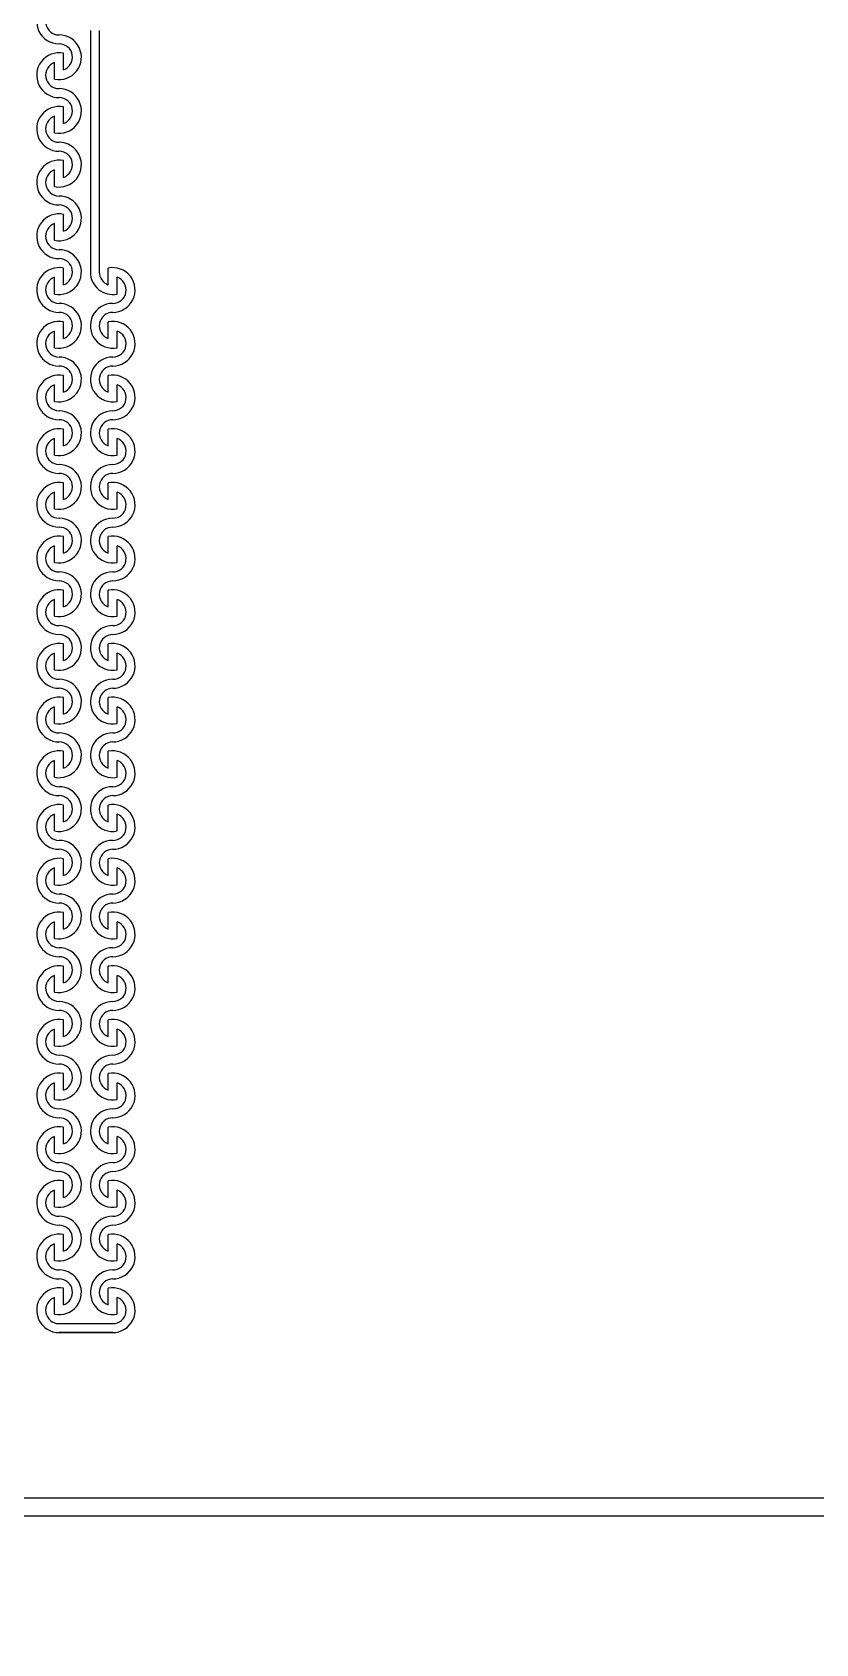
# Model space of a CAD drawing. Header units: millimetres. Extents: x 1000 to 444771, y -11148 to 590229.
# Drawn here: x 207826 to 212205, y 185887 to 194890 of the extents above; entities that cross this region are included whole.
import ezdxf

# ---------------------------------------------------------------- set-up
doc = ezdxf.new("R2010")
doc.units = ezdxf.units.MM
doc.layers.add('CLEAR', color=140, linetype='Continuous')

msp = doc.modelspace()

# ---------------------------------------------------------------- linework, layer by layer
for radius in [25000, 25000, 15000, 15000]:
    msp.add_circle((215000, 195000), radius)
at = {"layer": 'CLEAR'}
for p, q in [((208150.7, 194900), (208150.7, 193550)), ((208150.7, 194900), (208150.7, 193550)), ((208200.7, 194900), (208200.7, 193550)), ((208200.7, 194900), (208200.7, 193550)), ((208000.7, 194679.3), (208000.7, 194772.5)), ((208000.7, 194679.3), (208000.7, 194772.5)), ((208000.7, 194679.3), (208000.7, 194772.5)), ((208000.7, 194679.3), (208000.7, 194772.5)), ((207950.7, 194627.5), (207950.7, 194720.7)), ((207950.7, 194627.5), (207950.7, 194720.7)), ((207950.7, 194627.5), (207950.7, 194720.7)), ((207950.7, 194627.5), (207950.7, 194720.7)), ((207950.7, 194327.5), (207950.7, 194420.7)), ((207950.7, 194327.5), (207950.7, 194420.7)), ((207950.7, 194327.5), (207950.7, 194420.7)), ((207950.7, 194327.5), (207950.7, 194420.7)), ((208000.7, 194379.3), (208000.7, 194472.5)), ((208000.7, 194379.3), (208000.7, 194472.5)), ((208000.7, 194379.3), (208000.7, 194472.5)), ((208000.7, 194379.3), (208000.7, 194472.5)), ((207950.7, 194027.5), (207950.7, 194120.7)), ((207950.7, 194027.5), (207950.7, 194120.7)), ((207950.7, 194027.5), (207950.7, 194120.7)), ((207950.7, 194027.5), (207950.7, 194120.7)), ((208000.7, 194079.3), (208000.7, 194172.5)), ((208000.7, 194079.3), (208000.7, 194172.5)), ((208000.7, 194079.3), (208000.7, 194172.5)), ((208000.7, 194079.3), (208000.7, 194172.5)), ((208000.7, 193779.3), (208000.7, 193872.5)), ((208000.7, 193779.3), (208000.7, 193872.5)), ((208000.7, 193779.3), (208000.7, 193872.5)), ((208000.7, 193779.3), (208000.7, 193872.5)), ((207950.7, 193727.5), (207950.7, 193820.7)), ((207950.7, 193727.5), (207950.7, 193820.7)), ((207950.7, 193727.5), (207950.7, 193820.7)), ((207950.7, 193727.5), (207950.7, 193820.7)), ((207950.7, 193427.5), (207950.7, 193520.7)), ((207950.7, 193427.5), (207950.7, 193520.7)), ((207950.7, 193427.5), (207950.7, 193520.7)), ((207950.7, 193427.5), (207950.7, 193520.7)), ((208000.7, 193479.3), (208000.7, 193572.5)), ((208000.7, 193479.3), (208000.7, 193572.5)), ((208000.7, 193479.3), (208000.7, 193572.5)), ((208000.7, 193479.3), (208000.7, 193572.5)), ((208250.7, 193479.3), (208250.7, 193572.5)), ((208250.7, 193479.3), (208250.7, 193572.5)), ((208250.7, 193479.3), (208250.7, 193572.5)), ((208250.7, 193479.3), (208250.7, 193572.5)), ((208300.7, 193427.5), (208300.7, 193520.7)), ((208300.7, 193427.5), (208300.7, 193520.7)), ((208300.7, 193427.5), (208300.7, 193520.7)), ((208300.7, 193427.5), (208300.7, 193520.7)), ((207950.7, 193127.5), (207950.7, 193220.7)), ((207950.7, 193127.5), (207950.7, 193220.7)), ((207950.7, 193127.5), (207950.7, 193220.7)), ((207950.7, 193127.5), (207950.7, 193220.7)), ((208000.7, 193179.3), (208000.7, 193272.5)), ((208000.7, 193179.3), (208000.7, 193272.5)), ((208000.7, 193179.3), (208000.7, 193272.5)), ((208000.7, 193179.3), (208000.7, 193272.5)), ((208250.7, 193179.3), (208250.7, 193272.5)), ((208250.7, 193179.3), (208250.7, 193272.5)), ((208250.7, 193179.3), (208250.7, 193272.5)), ((208250.7, 193179.3), (208250.7, 193272.5)), ((208300.7, 193127.5), (208300.7, 193220.7)), ((208300.7, 193127.5), (208300.7, 193220.7)), ((208300.7, 193127.5), (208300.7, 193220.7)), ((208300.7, 193127.5), (208300.7, 193220.7)), ((208000.7, 192879.3), (208000.7, 192972.5)), ((208000.7, 192879.3), (208000.7, 192972.5)), ((208000.7, 192879.3), (208000.7, 192972.5)), ((208000.7, 192879.3), (208000.7, 192972.5)), ((208250.7, 192879.3), (208250.7, 192972.5)), ((208250.7, 192879.3), (208250.7, 192972.5)), ((208250.7, 192879.3), (208250.7, 192972.5)), ((208250.7, 192879.3), (208250.7, 192972.5)), ((207950.7, 192827.5), (207950.7, 192920.7)), ((207950.7, 192827.5), (207950.7, 192920.7)), ((207950.7, 192827.5), (207950.7, 192920.7)), ((207950.7, 192827.5), (207950.7, 192920.7)), ((208300.7, 192827.5), (208300.7, 192920.7)), ((208300.7, 192827.5), (208300.7, 192920.7)), ((208300.7, 192827.5), (208300.7, 192920.7)), ((208300.7, 192827.5), (208300.7, 192920.7)), ((207950.7, 192527.5), (207950.7, 192620.7)), ((207950.7, 192527.5), (207950.7, 192620.7)), ((207950.7, 192527.5), (207950.7, 192620.7)), ((207950.7, 192527.5), (207950.7, 192620.7)), ((208000.7, 192579.3), (208000.7, 192672.5)), ((208000.7, 192579.3), (208000.7, 192672.5)), ((208000.7, 192579.3), (208000.7, 192672.5)), ((208000.7, 192579.3), (208000.7, 192672.5)), ((208250.7, 192579.3), (208250.7, 192672.5)), ((208250.7, 192579.3), (208250.7, 192672.5)), ((208250.7, 192579.3), (208250.7, 192672.5)), ((208250.7, 192579.3), (208250.7, 192672.5)), ((208300.7, 192527.5), (208300.7, 192620.7)), ((208300.7, 192527.5), (208300.7, 192620.7)), ((208300.7, 192527.5), (208300.7, 192620.7)), ((208300.7, 192527.5), (208300.7, 192620.7)), ((207950.7, 192227.5), (207950.7, 192320.7)), ((207950.7, 192227.5), (207950.7, 192320.7)), ((207950.7, 192227.5), (207950.7, 192320.7)), ((207950.7, 192227.5), (207950.7, 192320.7)), ((208000.7, 192279.3), (208000.7, 192372.5)), ((208000.7, 192279.3), (208000.7, 192372.5)), ((208000.7, 192279.3), (208000.7, 192372.5)), ((208000.7, 192279.3), (208000.7, 192372.5)), ((208250.7, 192279.3), (208250.7, 192372.5)), ((208250.7, 192279.3), (208250.7, 192372.5)), ((208250.7, 192279.3), (208250.7, 192372.5)), ((208250.7, 192279.3), (208250.7, 192372.5)), ((208300.7, 192227.5), (208300.7, 192320.7)), ((208300.7, 192227.5), (208300.7, 192320.7)), ((208300.7, 192227.5), (208300.7, 192320.7)), ((208300.7, 192227.5), (208300.7, 192320.7)), ((208000.7, 191979.3), (208000.7, 192072.5)), ((208000.7, 191979.3), (208000.7, 192072.5)), ((208000.7, 191979.3), (208000.7, 192072.5)), ((208000.7, 191979.3), (208000.7, 192072.5)), ((208250.7, 191979.3), (208250.7, 192072.5)), ((208250.7, 191979.3), (208250.7, 192072.5)), ((208250.7, 191979.3), (208250.7, 192072.5)), ((208250.7, 191979.3), (208250.7, 192072.5)), ((207950.7, 191927.5), (207950.7, 192020.7)), ((207950.7, 191927.5), (207950.7, 192020.7)), ((207950.7, 191927.5), (207950.7, 192020.7)), ((207950.7, 191927.5), (207950.7, 192020.7)), ((208300.7, 191927.5), (208300.7, 192020.7)), ((208300.7, 191927.5), (208300.7, 192020.7)), ((208300.7, 191927.5), (208300.7, 192020.7)), ((208300.7, 191927.5), (208300.7, 192020.7)), ((207950.7, 191627.5), (207950.7, 191720.7)), ((207950.7, 191627.5), (207950.7, 191720.7)), ((207950.7, 191627.5), (207950.7, 191720.7)), ((207950.7, 191627.5), (207950.7, 191720.7)), ((208000.7, 191679.3), (208000.7, 191772.5)), ((208000.7, 191679.3), (208000.7, 191772.5)), ((208000.7, 191679.3), (208000.7, 191772.5)), ((208000.7, 191679.3), (208000.7, 191772.5)), ((208250.7, 191679.3), (208250.7, 191772.5)), ((208250.7, 191679.3), (208250.7, 191772.5)), ((208250.7, 191679.3), (208250.7, 191772.5)), ((208250.7, 191679.3), (208250.7, 191772.5)), ((208300.7, 191627.5), (208300.7, 191720.7)), ((208300.7, 191627.5), (208300.7, 191720.7)), ((208300.7, 191627.5), (208300.7, 191720.7)), ((208300.7, 191627.5), (208300.7, 191720.7)), ((207950.7, 191327.5), (207950.7, 191420.7)), ((207950.7, 191327.5), (207950.7, 191420.7)), ((207950.7, 191327.5), (207950.7, 191420.7)), ((207950.7, 191327.5), (207950.7, 191420.7)), ((208000.7, 191379.3), (208000.7, 191472.5)), ((208000.7, 191379.3), (208000.7, 191472.5)), ((208000.7, 191379.3), (208000.7, 191472.5)), ((208000.7, 191379.3), (208000.7, 191472.5)), ((208250.7, 191379.3), (208250.7, 191472.5)), ((208250.7, 191379.3), (208250.7, 191472.5)), ((208250.7, 191379.3), (208250.7, 191472.5)), ((208250.7, 191379.3), (208250.7, 191472.5)), ((208300.7, 191327.5), (208300.7, 191420.7)), ((208300.7, 191327.5), (208300.7, 191420.7)), ((208300.7, 191327.5), (208300.7, 191420.7)), ((208300.7, 191327.5), (208300.7, 191420.7)), ((208000.7, 191079.3), (208000.7, 191172.5)), ((208000.7, 191079.3), (208000.7, 191172.5)), ((208000.7, 191079.3), (208000.7, 191172.5)), ((208000.7, 191079.3), (208000.7, 191172.5)), ((208250.7, 191079.3), (208250.7, 191172.5)), ((208250.7, 191079.3), (208250.7, 191172.5)), ((208250.7, 191079.3), (208250.7, 191172.5)), ((208250.7, 191079.3), (208250.7, 191172.5)), ((207950.7, 191027.5), (207950.7, 191120.7)), ((207950.7, 191027.5), (207950.7, 191120.7)), ((207950.7, 191027.5), (207950.7, 191120.7)), ((207950.7, 191027.5), (207950.7, 191120.7)), ((208300.7, 191027.5), (208300.7, 191120.7)), ((208300.7, 191027.5), (208300.7, 191120.7)), ((208300.7, 191027.5), (208300.7, 191120.7)), ((208300.7, 191027.5), (208300.7, 191120.7)), ((207950.7, 190727.5), (207950.7, 190820.7)), ((207950.7, 190727.5), (207950.7, 190820.7)), ((207950.7, 190727.5), (207950.7, 190820.7)), ((207950.7, 190727.5), (207950.7, 190820.7)), ((208000.7, 190779.3), (208000.7, 190872.5)), ((208000.7, 190779.3), (208000.7, 190872.5)), ((208000.7, 190779.3), (208000.7, 190872.5)), ((208000.7, 190779.3), (208000.7, 190872.5)), ((208250.7, 190779.3), (208250.7, 190872.5)), ((208250.7, 190779.3), (208250.7, 190872.5)), ((208250.7, 190779.3), (208250.7, 190872.5)), ((208250.7, 190779.3), (208250.7, 190872.5)), ((208300.7, 190727.5), (208300.7, 190820.7)), ((208300.7, 190727.5), (208300.7, 190820.7)), ((208300.7, 190727.5), (208300.7, 190820.7)), ((208300.7, 190727.5), (208300.7, 190820.7)), ((207950.7, 190427.5), (207950.7, 190520.7)), ((207950.7, 190427.5), (207950.7, 190520.7)), ((207950.7, 190427.5), (207950.7, 190520.7)), ((207950.7, 190427.5), (207950.7, 190520.7)), ((208000.7, 190479.3), (208000.7, 190572.5)), ((208000.7, 190479.3), (208000.7, 190572.5)), ((208000.7, 190479.3), (208000.7, 190572.5)), ((208000.7, 190479.3), (208000.7, 190572.5)), ((208250.7, 190479.3), (208250.7, 190572.5)), ((208250.7, 190479.3), (208250.7, 190572.5)), ((208250.7, 190479.3), (208250.7, 190572.5)), ((208250.7, 190479.3), (208250.7, 190572.5)), ((208300.7, 190427.5), (208300.7, 190520.7)), ((208300.7, 190427.5), (208300.7, 190520.7)), ((208300.7, 190427.5), (208300.7, 190520.7)), ((208300.7, 190427.5), (208300.7, 190520.7)), ((208000.7, 190179.3), (208000.7, 190272.5)), ((208000.7, 190179.3), (208000.7, 190272.5)), ((208000.7, 190179.3), (208000.7, 190272.5)), ((208000.7, 190179.3), (208000.7, 190272.5)), ((208250.7, 190179.3), (208250.7, 190272.5)), ((208250.7, 190179.3), (208250.7, 190272.5)), ((208250.7, 190179.3), (208250.7, 190272.5)), ((208250.7, 190179.3), (208250.7, 190272.5)), ((207950.7, 190127.5), (207950.7, 190220.7)), ((207950.7, 190127.5), (207950.7, 190220.7)), ((207950.7, 190127.5), (207950.7, 190220.7)), ((207950.7, 190127.5), (207950.7, 190220.7)), ((208300.7, 190127.5), (208300.7, 190220.7)), ((208300.7, 190127.5), (208300.7, 190220.7)), ((208300.7, 190127.5), (208300.7, 190220.7)), ((208300.7, 190127.5), (208300.7, 190220.7)), ((207950.7, 189827.5), (207950.7, 189920.7)), ((207950.7, 189827.5), (207950.7, 189920.7)), ((207950.7, 189827.5), (207950.7, 189920.7)), ((207950.7, 189827.5), (207950.7, 189920.7)), ((208000.7, 189879.3), (208000.7, 189972.5)), ((208000.7, 189879.3), (208000.7, 189972.5)), ((208000.7, 189879.3), (208000.7, 189972.5)), ((208000.7, 189879.3), (208000.7, 189972.5)), ((208250.7, 189879.3), (208250.7, 189972.5)), ((208250.7, 189879.3), (208250.7, 189972.5)), ((208250.7, 189879.3), (208250.7, 189972.5)), ((208250.7, 189879.3), (208250.7, 189972.5)), ((208300.7, 189827.5), (208300.7, 189920.7)), ((208300.7, 189827.5), (208300.7, 189920.7)), ((208300.7, 189827.5), (208300.7, 189920.7)), ((208300.7, 189827.5), (208300.7, 189920.7)), ((207950.7, 189527.5), (207950.7, 189620.7)), ((207950.7, 189527.5), (207950.7, 189620.7)), ((207950.7, 189527.5), (207950.7, 189620.7)), ((207950.7, 189527.5), (207950.7, 189620.7)), ((208000.7, 189579.3), (208000.7, 189672.5)), ((208000.7, 189579.3), (208000.7, 189672.5)), ((208000.7, 189579.3), (208000.7, 189672.5)), ((208000.7, 189579.3), (208000.7, 189672.5)), ((208250.7, 189579.3), (208250.7, 189672.5)), ((208250.7, 189579.3), (208250.7, 189672.5)), ((208250.7, 189579.3), (208250.7, 189672.5)), ((208250.7, 189579.3), (208250.7, 189672.5)), ((208300.7, 189527.5), (208300.7, 189620.7)), ((208300.7, 189527.5), (208300.7, 189620.7)), ((208300.7, 189527.5), (208300.7, 189620.7)), ((208300.7, 189527.5), (208300.7, 189620.7)), ((208000.7, 189279.3), (208000.7, 189372.5)), ((208000.7, 189279.3), (208000.7, 189372.5)), ((208000.7, 189279.3), (208000.7, 189372.5)), ((208000.7, 189279.3), (208000.7, 189372.5)), ((208250.7, 189279.3), (208250.7, 189372.5)), ((208250.7, 189279.3), (208250.7, 189372.5)), ((208250.7, 189279.3), (208250.7, 189372.5)), ((208250.7, 189279.3), (208250.7, 189372.5)), ((207950.7, 189227.5), (207950.7, 189320.7)), ((207950.7, 189227.5), (207950.7, 189320.7)), ((207950.7, 189227.5), (207950.7, 189320.7)), ((207950.7, 189227.5), (207950.7, 189320.7)), ((208300.7, 189227.5), (208300.7, 189320.7)), ((208300.7, 189227.5), (208300.7, 189320.7)), ((208300.7, 189227.5), (208300.7, 189320.7)), ((208300.7, 189227.5), (208300.7, 189320.7)), ((207950.7, 188927.5), (207950.7, 189020.7)), ((207950.7, 188927.5), (207950.7, 189020.7)), ((207950.7, 188927.5), (207950.7, 189020.7)), ((207950.7, 188927.5), (207950.7, 189020.7)), ((208000.7, 188979.3), (208000.7, 189072.5)), ((208000.7, 188979.3), (208000.7, 189072.5)), ((208000.7, 188979.3), (208000.7, 189072.5)), ((208000.7, 188979.3), (208000.7, 189072.5)), ((208250.7, 188979.3), (208250.7, 189072.5)), ((208250.7, 188979.3), (208250.7, 189072.5)), ((208250.7, 188979.3), (208250.7, 189072.5)), ((208250.7, 188979.3), (208250.7, 189072.5)), ((208300.7, 188927.5), (208300.7, 189020.7)), ((208300.7, 188927.5), (208300.7, 189020.7)), ((208300.7, 188927.5), (208300.7, 189020.7)), ((208300.7, 188927.5), (208300.7, 189020.7)), ((207950.7, 188627.5), (207950.7, 188720.7)), ((207950.7, 188627.5), (207950.7, 188720.7)), ((207950.7, 188627.5), (207950.7, 188720.7)), ((207950.7, 188627.5), (207950.7, 188720.7)), ((208000.7, 188679.3), (208000.7, 188772.5)), ((208000.7, 188679.3), (208000.7, 188772.5)), ((208000.7, 188679.3), (208000.7, 188772.5)), ((208000.7, 188679.3), (208000.7, 188772.5)), ((208250.7, 188679.3), (208250.7, 188772.5)), ((208250.7, 188679.3), (208250.7, 188772.5)), ((208250.7, 188679.3), (208250.7, 188772.5)), ((208250.7, 188679.3), (208250.7, 188772.5)), ((208300.7, 188627.5), (208300.7, 188720.7)), ((208300.7, 188627.5), (208300.7, 188720.7)), ((208300.7, 188627.5), (208300.7, 188720.7)), ((208300.7, 188627.5), (208300.7, 188720.7)), ((208000.7, 188379.3), (208000.7, 188472.5)), ((208000.7, 188379.3), (208000.7, 188472.5)), ((208000.7, 188379.3), (208000.7, 188472.5)), ((208000.7, 188379.3), (208000.7, 188472.5)), ((208250.7, 188379.3), (208250.7, 188472.5)), ((208250.7, 188379.3), (208250.7, 188472.5)), ((208250.7, 188379.3), (208250.7, 188472.5)), ((208250.7, 188379.3), (208250.7, 188472.5)), ((207950.7, 188327.5), (207950.7, 188420.7)), ((207950.7, 188327.5), (207950.7, 188420.7)), ((207950.7, 188327.5), (207950.7, 188420.7)), ((207950.7, 188327.5), (207950.7, 188420.7)), ((208300.7, 188327.5), (208300.7, 188420.7)), ((208300.7, 188327.5), (208300.7, 188420.7)), ((208300.7, 188327.5), (208300.7, 188420.7)), ((208300.7, 188327.5), (208300.7, 188420.7)), ((207950.7, 188027.5), (207950.7, 188120.7)), ((207950.7, 188027.5), (207950.7, 188120.7)), ((207950.7, 188027.5), (207950.7, 188120.7)), ((207950.7, 188027.5), (207950.7, 188120.7)), ((208000.7, 188079.3), (208000.7, 188172.5)), ((208000.7, 188079.3), (208000.7, 188172.5)), ((208000.7, 188079.3), (208000.7, 188172.5)), ((208000.7, 188079.3), (208000.7, 188172.5)), ((208250.7, 188079.3), (208250.7, 188172.5)), ((208250.7, 188079.3), (208250.7, 188172.5)), ((208250.7, 188079.3), (208250.7, 188172.5)), ((208250.7, 188079.3), (208250.7, 188172.5)), ((208300.7, 188027.5), (208300.7, 188120.7)), ((208300.7, 188027.5), (208300.7, 188120.7)), ((208300.7, 188027.5), (208300.7, 188120.7)), ((208300.7, 188027.5), (208300.7, 188120.7)), ((207950.7, 187727.5), (207950.7, 187820.7)), ((207950.7, 187727.5), (207950.7, 187820.7)), ((207950.7, 187727.5), (207950.7, 187820.7)), ((207950.7, 187727.5), (207950.7, 187820.7)), ((208000.7, 187779.3), (208000.7, 187872.5)), ((208000.7, 187779.3), (208000.7, 187872.5)), ((208000.7, 187779.3), (208000.7, 187872.5)), ((208000.7, 187779.3), (208000.7, 187872.5)), ((208250.7, 187779.3), (208250.7, 187872.5)), ((208250.7, 187779.3), (208250.7, 187872.5)), ((208250.7, 187779.3), (208250.7, 187872.5)), ((208250.7, 187779.3), (208250.7, 187872.5)), ((208300.7, 187727.5), (208300.7, 187820.7)), ((208300.7, 187727.5), (208300.7, 187820.7)), ((208300.7, 187727.5), (208300.7, 187820.7)), ((208300.7, 187727.5), (208300.7, 187820.7)), ((207975.7, 187675), (208275.7, 187675)), ((207975.7, 187675), (208275.7, 187675)), ((207975.7, 187625), (208275.7, 187625)), ((208275.7, 187625), (207975.7, 187625)), ((207975.7, 187625), (208275.7, 187625)), ((208275.7, 187625), (207975.7, 187625)), ((227780.7, 186700), (204813.5, 186700)), ((227780.7, 186700), (204813.5, 186700)), ((227822.1, 186600), (204772.1, 186600)), ((227822.1, 186600), (204772.1, 186600))]:
    msp.add_line(p, q, dxfattribs=at)
for centre, radius, start, end in [((207975.7, 194950), 125, 78.46304, 270), ((207975.7, 194950), 125, 78.46304, 270), ((207975.7, 194950), 75, 109.47122, 270), ((207975.7, 194950), 75, 109.47122, 270), ((207975.7, 194750), 125, 258.46304, 90), ((207975.7, 194750), 125, 258.46304, 90), ((207975.7, 194650), 125, 78.46304, 270), ((207975.7, 194650), 125, 78.46304, 270), ((207975.7, 194750), 75, 289.47122, 90), ((207975.7, 194750), 75, 289.47122, 90), ((207975.7, 194650), 75, 109.47122, 270), ((207975.7, 194650), 75, 109.47122, 270), ((207975.7, 194450), 125, 258.46304, 90), ((207975.7, 194450), 125, 258.46304, 90), ((207975.7, 194350), 125, 78.46304, 270), ((207975.7, 194350), 125, 78.46304, 270), ((207975.7, 194450), 75, 289.47122, 90), ((207975.7, 194450), 75, 289.47122, 90), ((207975.7, 194350), 75, 109.47122, 270), ((207975.7, 194350), 75, 109.47122, 270), ((207975.7, 194150), 125, 258.46304, 90), ((207975.7, 194150), 125, 258.46304, 90), ((207975.7, 194150), 75, 289.47122, 90), ((207975.7, 194150), 75, 289.47122, 90), ((207975.7, 194050), 125, 78.46304, 270), ((207975.7, 194050), 125, 78.46304, 270), ((207975.7, 194050), 75, 109.47122, 270), ((207975.7, 194050), 75, 109.47122, 270), ((207975.7, 193850), 125, 258.46304, 90), ((207975.7, 193850), 125, 258.46304, 90), ((207975.7, 193750), 125, 78.46304, 270), ((207975.7, 193750), 125, 78.46304, 270), ((207975.7, 193850), 75, 289.47122, 90), ((207975.7, 193850), 75, 289.47122, 90), ((207975.7, 193750), 75, 109.47122, 270), ((207975.7, 193750), 75, 109.47122, 270), ((207975.7, 193550), 125, 258.46304, 90), ((207975.7, 193550), 125, 258.46304, 90), ((207975.7, 193450), 125, 78.46304, 270), ((207975.7, 193450), 125, 78.46304, 270), ((207975.7, 193550), 75, 289.47122, 90), ((207975.7, 193550), 75, 289.47122, 90), ((208275.7, 193450), 125, 270, 101.53696), ((208275.7, 193450), 125, 270, 101.53696), ((207975.7, 193450), 75, 109.47122, 270), ((207975.7, 193450), 75, 109.47122, 270), ((208275.7, 193550), 125, 180, 281.53696), ((208275.7, 193550), 125, 180, 281.53696), ((208275.7, 193550), 75, 180, 250.52878), ((208275.7, 193550), 75, 180, 250.52878), ((208275.7, 193450), 75, 270, 70.52878), ((208275.7, 193450), 75, 270, 70.52878), ((207975.7, 193250), 125, 258.46304, 90), ((207975.7, 193250), 125, 258.46304, 90), ((207975.7, 193250), 75, 289.47122, 90), ((207975.7, 193250), 75, 289.47122, 90), ((208275.7, 193250), 125, 90, 281.53696), ((208275.7, 193250), 125, 90, 281.53696), ((208275.7, 193250), 75, 90, 250.52878), ((208275.7, 193250), 75, 90, 250.52878), ((207975.7, 193150), 125, 78.46304, 270), ((207975.7, 193150), 125, 78.46304, 270), ((207975.7, 193150), 75, 109.47122, 270), ((207975.7, 193150), 75, 109.47122, 270), ((208275.7, 193150), 125, 270, 101.53696), ((208275.7, 193150), 125, 270, 101.53696), ((208275.7, 193150), 75, 270, 70.52878), ((208275.7, 193150), 75, 270, 70.52878), ((207975.7, 192950), 125, 258.46304, 90), ((207975.7, 192950), 125, 258.46304, 90), ((208275.7, 192950), 125, 90, 281.53696), ((208275.7, 192950), 125, 90, 281.53696), ((207975.7, 192850), 125, 78.46304, 270), ((207975.7, 192850), 125, 78.46304, 270), ((207975.7, 192950), 75, 289.47122, 90), ((207975.7, 192950), 75, 289.47122, 90), ((208275.7, 192950), 75, 90, 250.52878), ((208275.7, 192950), 75, 90, 250.52878), ((208275.7, 192850), 125, 270, 101.53696), ((208275.7, 192850), 125, 270, 101.53696), ((207975.7, 192850), 75, 109.47122, 270), ((207975.7, 192850), 75, 109.47122, 270), ((208275.7, 192850), 75, 270, 70.52878), ((208275.7, 192850), 75, 270, 70.52878), ((207975.7, 192650), 125, 258.46304, 90), ((207975.7, 192650), 125, 258.46304, 90), ((208275.7, 192650), 125, 90, 281.53696), ((208275.7, 192650), 125, 90, 281.53696), ((207975.7, 192550), 125, 78.46304, 270), ((207975.7, 192550), 125, 78.46304, 270), ((207975.7, 192650), 75, 289.47122, 90), ((207975.7, 192650), 75, 289.47122, 90), ((208275.7, 192650), 75, 90, 250.52878), ((208275.7, 192650), 75, 90, 250.52878), ((208275.7, 192550), 125, 270, 101.53696), ((208275.7, 192550), 125, 270, 101.53696), ((207975.7, 192550), 75, 109.47122, 270), ((207975.7, 192550), 75, 109.47122, 270), ((208275.7, 192550), 75, 270, 70.52878), ((208275.7, 192550), 75, 270, 70.52878), ((207975.7, 192350), 125, 258.46304, 90), ((207975.7, 192350), 125, 258.46304, 90), ((207975.7, 192350), 75, 289.47122, 90), ((207975.7, 192350), 75, 289.47122, 90), ((208275.7, 192350), 125, 90, 281.53696), ((208275.7, 192350), 125, 90, 281.53696), ((208275.7, 192350), 75, 90, 250.52878), ((208275.7, 192350), 75, 90, 250.52878), ((207975.7, 192250), 125, 78.46304, 270), ((207975.7, 192250), 125, 78.46304, 270), ((207975.7, 192250), 75, 109.47122, 270), ((207975.7, 192250), 75, 109.47122, 270), ((208275.7, 192250), 125, 270, 101.53696), ((208275.7, 192250), 125, 270, 101.53696), ((208275.7, 192250), 75, 270, 70.52878), ((208275.7, 192250), 75, 270, 70.52878), ((207975.7, 192050), 125, 258.46304, 90), ((207975.7, 192050), 125, 258.46304, 90), ((208275.7, 192050), 125, 90, 281.53696), ((208275.7, 192050), 125, 90, 281.53696), ((207975.7, 191950), 125, 78.46304, 270), ((207975.7, 191950), 125, 78.46304, 270), ((207975.7, 192050), 75, 289.47122, 90), ((207975.7, 192050), 75, 289.47122, 90), ((208275.7, 192050), 75, 90, 250.52878), ((208275.7, 192050), 75, 90, 250.52878), ((208275.7, 191950), 125, 270, 101.53696), ((208275.7, 191950), 125, 270, 101.53696), ((207975.7, 191950), 75, 109.47122, 270), ((207975.7, 191950), 75, 109.47122, 270), ((208275.7, 191950), 75, 270, 70.52878), ((208275.7, 191950), 75, 270, 70.52878), ((207975.7, 191750), 125, 258.46304, 90), ((207975.7, 191750), 125, 258.46304, 90), ((208275.7, 191750), 125, 90, 281.53696), ((208275.7, 191750), 125, 90, 281.53696), ((207975.7, 191650), 125, 78.46304, 270), ((207975.7, 191650), 125, 78.46304, 270), ((207975.7, 191750), 75, 289.47122, 90), ((207975.7, 191750), 75, 289.47122, 90), ((208275.7, 191750), 75, 90, 250.52878), ((208275.7, 191750), 75, 90, 250.52878), ((208275.7, 191650), 125, 270, 101.53696), ((208275.7, 191650), 125, 270, 101.53696), ((207975.7, 191650), 75, 109.47122, 270), ((207975.7, 191650), 75, 109.47122, 270), ((208275.7, 191650), 75, 270, 70.52878), ((208275.7, 191650), 75, 270, 70.52878), ((207975.7, 191450), 125, 258.46304, 90), ((207975.7, 191450), 125, 258.46304, 90), ((207975.7, 191450), 75, 289.47122, 90), ((207975.7, 191450), 75, 289.47122, 90), ((208275.7, 191450), 125, 90, 281.53696), ((208275.7, 191450), 125, 90, 281.53696), ((208275.7, 191450), 75, 90, 250.52878), ((208275.7, 191450), 75, 90, 250.52878), ((207975.7, 191350), 125, 78.46304, 270), ((207975.7, 191350), 125, 78.46304, 270), ((207975.7, 191350), 75, 109.47122, 270), ((207975.7, 191350), 75, 109.47122, 270), ((208275.7, 191350), 125, 270, 101.53696), ((208275.7, 191350), 125, 270, 101.53696), ((208275.7, 191350), 75, 270, 70.52878), ((208275.7, 191350), 75, 270, 70.52878), ((207975.7, 191150), 125, 258.46304, 90), ((207975.7, 191150), 125, 258.46304, 90), ((208275.7, 191150), 125, 90, 281.53696), ((208275.7, 191150), 125, 90, 281.53696), ((207975.7, 191050), 125, 78.46304, 270), ((207975.7, 191050), 125, 78.46304, 270), ((207975.7, 191150), 75, 289.47122, 90), ((207975.7, 191150), 75, 289.47122, 90), ((208275.7, 191150), 75, 90, 250.52878), ((208275.7, 191150), 75, 90, 250.52878), ((208275.7, 191050), 125, 270, 101.53696), ((208275.7, 191050), 125, 270, 101.53696), ((207975.7, 191050), 75, 109.47122, 270), ((207975.7, 191050), 75, 109.47122, 270), ((208275.7, 191050), 75, 270, 70.52878), ((208275.7, 191050), 75, 270, 70.52878), ((207975.7, 190850), 125, 258.46304, 90), ((207975.7, 190850), 125, 258.46304, 90), ((208275.7, 190850), 125, 90, 281.53696), ((208275.7, 190850), 125, 90, 281.53696), ((207975.7, 190750), 125, 78.46304, 270), ((207975.7, 190750), 125, 78.46304, 270), ((207975.7, 190850), 75, 289.47122, 90), ((207975.7, 190850), 75, 289.47122, 90), ((208275.7, 190850), 75, 90, 250.52878), ((208275.7, 190850), 75, 90, 250.52878), ((208275.7, 190750), 125, 270, 101.53696), ((208275.7, 190750), 125, 270, 101.53696), ((207975.7, 190750), 75, 109.47122, 270), ((207975.7, 190750), 75, 109.47122, 270), ((208275.7, 190750), 75, 270, 70.52878), ((208275.7, 190750), 75, 270, 70.52878), ((207975.7, 190550), 125, 258.46304, 90), ((207975.7, 190550), 125, 258.46304, 90), ((207975.7, 190550), 75, 289.47122, 90), ((207975.7, 190550), 75, 289.47122, 90), ((208275.7, 190550), 125, 90, 281.53696), ((208275.7, 190550), 125, 90, 281.53696), ((208275.7, 190550), 75, 90, 250.52878), ((208275.7, 190550), 75, 90, 250.52878), ((207975.7, 190450), 125, 78.46304, 270), ((207975.7, 190450), 125, 78.46304, 270), ((207975.7, 190450), 75, 109.47122, 270), ((207975.7, 190450), 75, 109.47122, 270), ((208275.7, 190450), 125, 270, 101.53696), ((208275.7, 190450), 125, 270, 101.53696), ((208275.7, 190450), 75, 270, 70.52878), ((208275.7, 190450), 75, 270, 70.52878), ((207975.7, 190250), 125, 258.46304, 90), ((207975.7, 190250), 125, 258.46304, 90), ((208275.7, 190250), 125, 90, 281.53696), ((208275.7, 190250), 125, 90, 281.53696), ((207975.7, 190150), 125, 78.46304, 270), ((207975.7, 190150), 125, 78.46304, 270), ((207975.7, 190250), 75, 289.47122, 90), ((207975.7, 190250), 75, 289.47122, 90), ((208275.7, 190250), 75, 90, 250.52878), ((208275.7, 190250), 75, 90, 250.52878), ((208275.7, 190150), 125, 270, 101.53696), ((208275.7, 190150), 125, 270, 101.53696), ((207975.7, 190150), 75, 109.47122, 270), ((207975.7, 190150), 75, 109.47122, 270), ((208275.7, 190150), 75, 270, 70.52878), ((208275.7, 190150), 75, 270, 70.52878), ((207975.7, 189950), 125, 258.46304, 90), ((207975.7, 189950), 125, 258.46304, 90), ((208275.7, 189950), 125, 90, 281.53696), ((208275.7, 189950), 125, 90, 281.53696), ((207975.7, 189850), 125, 78.46304, 270), ((207975.7, 189850), 125, 78.46304, 270), ((207975.7, 189950), 75, 289.47122, 90), ((207975.7, 189950), 75, 289.47122, 90), ((208275.7, 189950), 75, 90, 250.52878), ((208275.7, 189950), 75, 90, 250.52878), ((208275.7, 189850), 125, 270, 101.53696), ((208275.7, 189850), 125, 270, 101.53696), ((207975.7, 189850), 75, 109.47122, 270), ((207975.7, 189850), 75, 109.47122, 270), ((208275.7, 189850), 75, 270, 70.52878), ((208275.7, 189850), 75, 270, 70.52878), ((207975.7, 189650), 125, 258.46304, 90), ((207975.7, 189650), 125, 258.46304, 90), ((207975.7, 189650), 75, 289.47122, 90), ((207975.7, 189650), 75, 289.47122, 90), ((208275.7, 189650), 125, 90, 281.53696), ((208275.7, 189650), 125, 90, 281.53696), ((208275.7, 189650), 75, 90, 250.52878), ((208275.7, 189650), 75, 90, 250.52878), ((207975.7, 189550), 125, 78.46304, 270), ((207975.7, 189550), 125, 78.46304, 270), ((207975.7, 189550), 75, 109.47122, 270), ((207975.7, 189550), 75, 109.47122, 270), ((208275.7, 189550), 125, 270, 101.53696), ((208275.7, 189550), 125, 270, 101.53696), ((208275.7, 189550), 75, 270, 70.52878), ((208275.7, 189550), 75, 270, 70.52878), ((207975.7, 189350), 125, 258.46304, 90), ((207975.7, 189350), 125, 258.46304, 90), ((208275.7, 189350), 125, 90, 281.53696), ((208275.7, 189350), 125, 90, 281.53696), ((207975.7, 189250), 125, 78.46304, 270), ((207975.7, 189250), 125, 78.46304, 270), ((207975.7, 189350), 75, 289.47122, 90), ((207975.7, 189350), 75, 289.47122, 90), ((208275.7, 189350), 75, 90, 250.52878), ((208275.7, 189350), 75, 90, 250.52878), ((208275.7, 189250), 125, 270, 101.53696), ((208275.7, 189250), 125, 270, 101.53696), ((207975.7, 189250), 75, 109.47122, 270), ((207975.7, 189250), 75, 109.47122, 270), ((208275.7, 189250), 75, 270, 70.52878), ((208275.7, 189250), 75, 270, 70.52878), ((207975.7, 189050), 125, 258.46304, 90), ((207975.7, 189050), 125, 258.46304, 90), ((208275.7, 189050), 125, 90, 281.53696), ((208275.7, 189050), 125, 90, 281.53696), ((207975.7, 188950), 125, 78.46304, 270), ((207975.7, 188950), 125, 78.46304, 270), ((207975.7, 189050), 75, 289.47122, 90), ((207975.7, 189050), 75, 289.47122, 90), ((208275.7, 189050), 75, 90, 250.52878), ((208275.7, 189050), 75, 90, 250.52878), ((208275.7, 188950), 125, 270, 101.53696), ((208275.7, 188950), 125, 270, 101.53696), ((207975.7, 188950), 75, 109.47122, 270), ((207975.7, 188950), 75, 109.47122, 270), ((208275.7, 188950), 75, 270, 70.52878), ((208275.7, 188950), 75, 270, 70.52878), ((207975.7, 188750), 125, 258.46304, 90), ((207975.7, 188750), 125, 258.46304, 90), ((207975.7, 188750), 75, 289.47122, 90), ((207975.7, 188750), 75, 289.47122, 90), ((208275.7, 188750), 125, 90, 281.53696), ((208275.7, 188750), 125, 90, 281.53696), ((208275.7, 188750), 75, 90, 250.52878), ((208275.7, 188750), 75, 90, 250.52878), ((207975.7, 188650), 125, 78.46304, 270), ((207975.7, 188650), 125, 78.46304, 270), ((207975.7, 188650), 75, 109.47122, 270), ((207975.7, 188650), 75, 109.47122, 270), ((208275.7, 188650), 125, 270, 101.53696), ((208275.7, 188650), 125, 270, 101.53696), ((208275.7, 188650), 75, 270, 70.52878), ((208275.7, 188650), 75, 270, 70.52878), ((207975.7, 188450), 125, 258.46304, 90), ((207975.7, 188450), 125, 258.46304, 90), ((208275.7, 188450), 125, 90, 281.53696), ((208275.7, 188450), 125, 90, 281.53696), ((207975.7, 188350), 125, 78.46304, 270), ((207975.7, 188350), 125, 78.46304, 270), ((207975.7, 188450), 75, 289.47122, 90), ((207975.7, 188450), 75, 289.47122, 90), ((208275.7, 188450), 75, 90, 250.52878), ((208275.7, 188450), 75, 90, 250.52878), ((208275.7, 188350), 125, 270, 101.53696), ((208275.7, 188350), 125, 270, 101.53696), ((207975.7, 188350), 75, 109.47122, 270), ((207975.7, 188350), 75, 109.47122, 270), ((208275.7, 188350), 75, 270, 70.52878), ((208275.7, 188350), 75, 270, 70.52878), ((207975.7, 188150), 125, 258.46304, 90), ((207975.7, 188150), 125, 258.46304, 90), ((208275.7, 188150), 125, 90, 281.53696), ((208275.7, 188150), 125, 90, 281.53696), ((207975.7, 188050), 125, 78.46304, 270), ((207975.7, 188050), 125, 78.46304, 270), ((207975.7, 188150), 75, 289.47122, 90), ((207975.7, 188150), 75, 289.47122, 90), ((208275.7, 188150), 75, 90, 250.52878), ((208275.7, 188150), 75, 90, 250.52878), ((208275.7, 188050), 125, 270, 101.53696), ((208275.7, 188050), 125, 270, 101.53696), ((207975.7, 188050), 75, 109.47122, 270), ((207975.7, 188050), 75, 109.47122, 270), ((208275.7, 188050), 75, 270, 70.52878), ((208275.7, 188050), 75, 270, 70.52878), ((207975.7, 187850), 125, 258.46304, 90), ((207975.7, 187850), 125, 258.46304, 90), ((207975.7, 187850), 75, 289.47122, 90), ((207975.7, 187850), 75, 289.47122, 90), ((208275.7, 187850), 125, 90, 281.53696), ((208275.7, 187850), 125, 90, 281.53696), ((208275.7, 187850), 75, 90, 250.52878), ((208275.7, 187850), 75, 90, 250.52878), ((207975.7, 187750), 125, 78.46304, 270), ((207975.7, 187750), 125, 78.46304, 270), ((207975.7, 187750), 75, 109.47122, 270), ((207975.7, 187750), 75, 109.47122, 270), ((208275.7, 187750), 125, 270, 101.53696), ((208275.7, 187750), 125, 270, 101.53696), ((208275.7, 187750), 75, 270, 70.52878), ((208275.7, 187750), 75, 270, 70.52878)]:
    msp.add_arc(centre, radius, start, end, dxfattribs=at)

doc.saveas('drawing.dxf')
